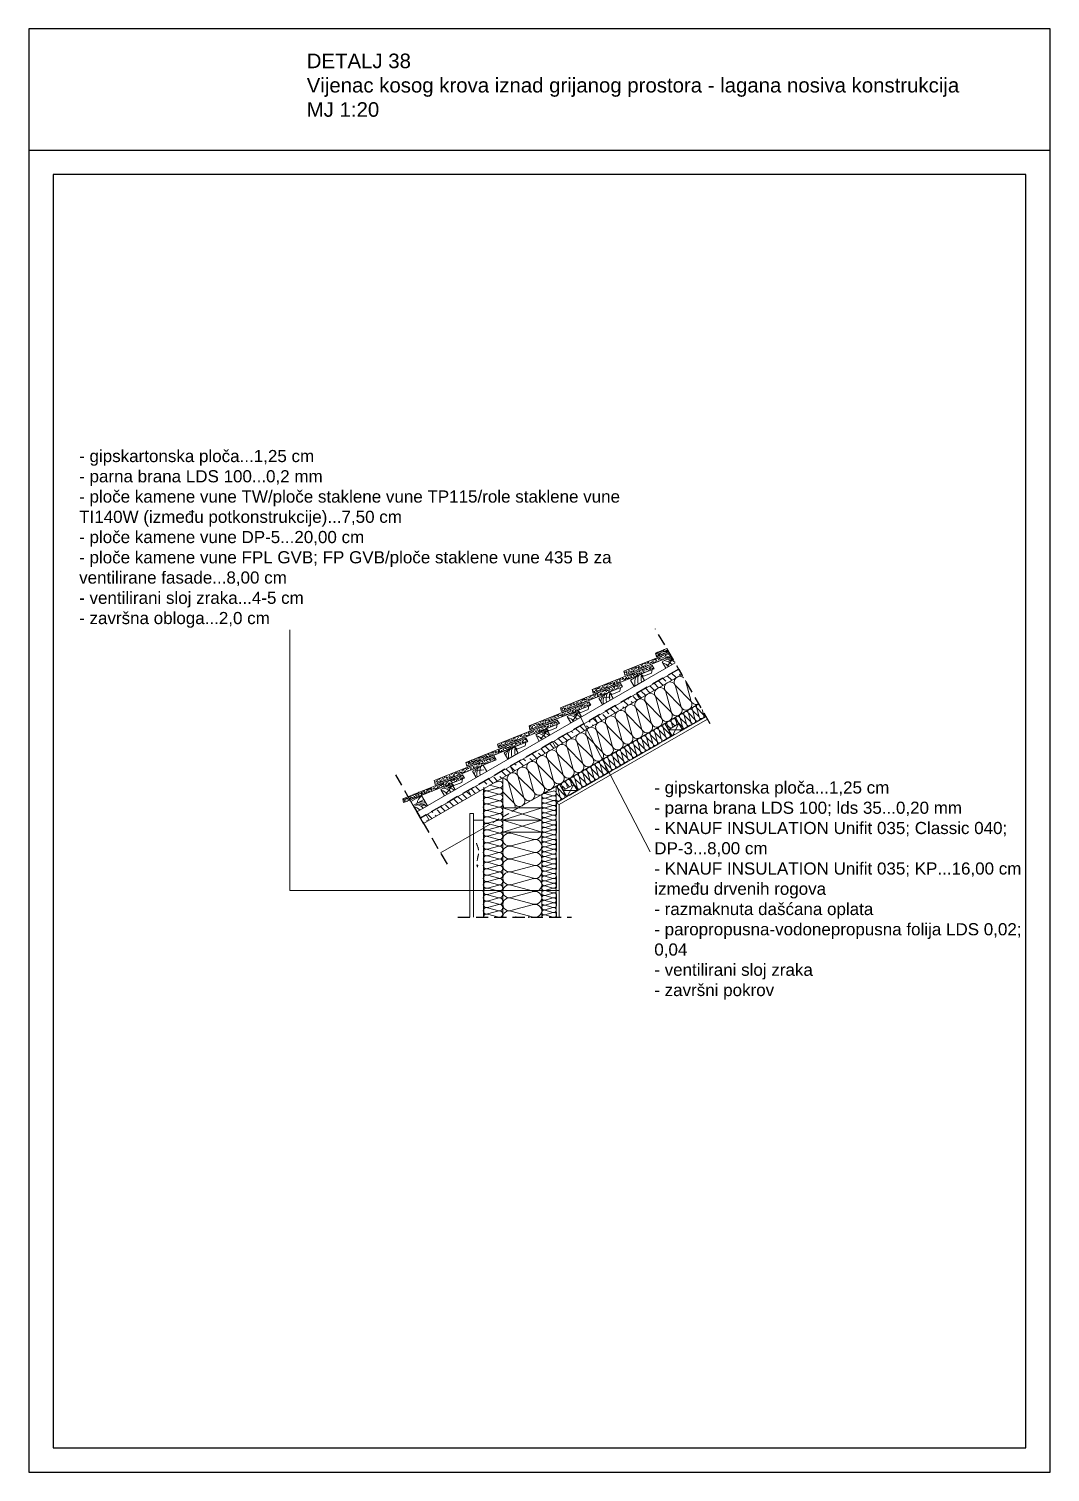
# Model space of a CAD drawing. Header units: inches. Extents: x 2845 to 78208, y 637 to 2211.
# Drawn here: x 9972.7 to 10182.7, y 637.2 to 934.2 of the extents above; entities that cross this region are included whole.
import ezdxf

# ---------------------------------------------------------------- set-up
doc = ezdxf.new("R2010")
doc.units = ezdxf.units.IN
doc.header["$MEASUREMENT"] = 0
doc.linetypes.add('DASHED', pattern=[0.75, 0.5, -0.25])
doc.layers.add('slojevi', color=150, linetype='Continuous')
doc.styles.get("Standard").update_dxf_attribs({"font": 'arial.ttf'})
pattern_1 = [(37.5, (6831.5456, 1724.2727), (-0.01574834, 0.481705942), [0, -0.38, 0, -0.425, 0, -0.40625]), (7.5, (6831.5456, 1724.2727), (0.44244418, 0.70553652), [0, -0.205, 0, -0.3425, 0, -0.13125]), (327.5, (6831.2381, 1724.2727), (0.778535465, 0.001414763), [0, -0.125, 0, -0.45, 0, -0.5875]), (317.5, (6831.2381, 1724.2727), (0.75153165, 0.21941889), [0, -0.0625, 0, -0.295, 0, -0.3375])]
pattern_2 = [(135, (9547.8425, 1186.0552), (2.12132, 2.12132), [5, -1]), (135, (9549.2567, 1186.0552), (2.12132, 2.12132), [3, -0.75, 1.5, -0.75]), (135, (9551.0245, 1185.7017), (2.12132, 2.12132), [5, -1])]

msp = doc.modelspace()

# ---------------------------------------------------------------- hatches: boundary and pattern name
at = {"lineweight": 0}
h = msp.add_hatch(dxfattribs=at)
h.set_pattern_fill('AR-SAND', color=256, scale=0.25, style=0)
h.set_pattern_definition(pattern_1)
h.paths.add_polyline_path([(10095.01, 801.98), (10095.21, 801.2), (10104.79, 805.07), (10104.39, 805.77)])
h = msp.add_hatch(dxfattribs=at)
h.set_pattern_fill('AR-SAND', color=256, scale=0.25, style=0)
h.set_pattern_definition(pattern_1)
h.paths.add_polyline_path([(10101.71, 804.95), (10104.27, 805.98), (10103.86, 806.68), (10101.51, 805.73)])
h = msp.add_hatch(dxfattribs=at)
h.set_pattern_fill('GOST_WOOD', color=256, scale=0.5, angle=45)
h.set_pattern_definition(pattern_2)
h.paths.add_polyline_path([(10054.35, 772.44), (10053.2, 771.77), (10053.83, 770.69), (10054.98, 771.36)])
h.paths.add_polyline_path([(10063.64, 776.36), (10063.01, 777.44), (10054.35, 772.44), (10054.98, 771.36)])
h.paths.add_polyline_path([(10072.3, 781.36), (10071.67, 782.44), (10063.01, 777.44), (10063.64, 776.36)])
h.paths.add_polyline_path([(10080.96, 786.36), (10080.33, 787.44), (10071.67, 782.44), (10072.3, 781.36)])
h.paths.add_polyline_path([(10098.28, 796.35), (10097.65, 797.44), (10088.99, 792.44), (10089.62, 791.35)])
h.paths.add_polyline_path([(10106.94, 801.35), (10106.31, 802.44), (10097.65, 797.44), (10098.28, 796.35)])
h = msp.add_hatch(dxfattribs=at)
h.set_pattern_fill('AR-SAND', color=256, scale=0.25, style=0)
h.set_pattern_definition(pattern_1)
h.paths.add_polyline_path([(10101.25, 802.51), (10100.83, 803.2), (10088.52, 798.23), (10088.72, 797.45)])
h = msp.add_hatch(dxfattribs=at)
h.set_pattern_fill('AR-SAND', color=256, scale=0.25, style=0)
h.set_pattern_definition(pattern_1)
h.paths.add_polyline_path([(10082.02, 794.48), (10082.22, 793.7), (10094.76, 798.76), (10094.33, 799.45)])
h = msp.add_hatch(dxfattribs=at)
h.set_pattern_fill('AR-SAND', color=256, scale=0.25, style=0)
h.set_pattern_definition(pattern_1)
h.paths.add_polyline_path([(10088.26, 795.01), (10087.84, 795.7), (10075.53, 790.73), (10075.73, 789.95)])
h = msp.add_hatch(dxfattribs=at)
h.set_pattern_fill('AR-SAND', color=256, scale=0.25, style=0)
h.set_pattern_definition(pattern_1)
h.paths.add_polyline_path([(10081.77, 791.26), (10081.34, 791.95), (10069.03, 786.98), (10069.23, 786.2)])
h = msp.add_hatch(dxfattribs=at)
h.set_pattern_fill('GOST_WOOD', color=256, scale=0.5, angle=45)
h.set_pattern_definition(pattern_2)
h.paths.add_polyline_path([(10080.33, 787.44), (10080.96, 786.36), (10089.62, 791.35), (10088.99, 792.44)])
h = msp.add_hatch(dxfattribs=at)
h.set_pattern_fill('AR-SAND', color=256, scale=0.25, style=0)
h.set_pattern_definition(pattern_1)
h.paths.add_polyline_path([(10075.27, 787.51), (10074.85, 788.2), (10062.54, 783.23), (10062.74, 782.45)])
h = msp.add_hatch(dxfattribs=at)
h.set_pattern_fill('AR-SAND', color=256, scale=0.25, style=0)
h.set_pattern_definition(pattern_1)
h.paths.add_polyline_path([(10056.04, 779.48), (10056.24, 778.7), (10068.78, 783.76), (10068.35, 784.45)])
h = msp.add_hatch(dxfattribs=at)
h.set_pattern_fill('AR-SAND', color=256, scale=0.25, style=0)
h.set_pattern_definition(pattern_1)
h.paths.add_polyline_path([(10062.28, 780.01), (10061.86, 780.7), (10049.55, 775.73), (10049.75, 774.95)])

# ---------------------------------------------------------------- linework, layer by layer
for p, q in [((9972.68, 934.18), (9972.68, 637.18)), ((10182.68, 934.18), (9972.68, 934.18)), ((10182.68, 637.18), (10182.68, 934.18)), ((10182.68, 909.18), (9972.68, 909.18)), ((9977.68, 904.18), (9977.68, 642.18)), ((10177.68, 904.18), (9977.68, 904.18)), ((10177.68, 642.18), (10177.68, 904.18)), ((10106.31, 802.44), (10106.94, 801.35)), ((10066.14, 777.8), (10066.14, 751.36)), ((10053.83, 770.69), (10052.45, 773.07)), ((10053.83, 770.69), (10053.83, 770.69)), ((9977.68, 642.18), (10177.68, 642.18)), ((9972.68, 637.18), (10182.68, 637.18))]:
    msp.add_line(p, q)
for p, q in [((10026.32, 756.89), (10026.32, 810.51)), ((10052.45, 773.07), (10105.56, 803.74)), ((10053.2, 771.77), (10106.31, 802.44)), ((10053.83, 770.69), (10106.94, 801.35)), ((10097.65, 797.44), (10098.28, 796.35)), ((10078.14, 776.64), (10110.44, 795.29)), ((10081.14, 774.91), (10111.94, 792.69)), ((10081.76, 774.55), (10112.25, 792.15)), ((10086.12, 792.51), (10100.43, 764.86)), ((10088.99, 792.44), (10089.62, 791.35)), ((10104.2, 789.96), (10103.45, 791.26)), ((10104.2, 789.96), (10106.37, 791.21)), ((10106.37, 791.21), (10104.95, 788.66)), ((10106.37, 791.21), (10105.62, 792.51)), ((10106.37, 791.21), (10107.12, 789.91)), ((10080.33, 787.44), (10080.96, 786.36)), ((10104.95, 788.66), (10104.2, 789.96)), ((10104.2, 789.96), (10107.09, 789.96)), ((10071.67, 782.44), (10072.3, 781.36)), ((10070.14, 773.86), (10070.14, 780.11)), ((10081.14, 778.38), (10081.14, 751.36)), ((10082.55, 777.46), (10081.8, 778.76)), ((10082.55, 777.46), (10084.72, 778.71)), ((10084.72, 778.71), (10083.3, 776.16)), ((10084.72, 778.71), (10083.97, 780.01)), ((10084.72, 778.71), (10085.47, 777.41)), ((10063.01, 777.44), (10063.64, 776.36)), ((10066.14, 777.8), (10066.14, 751.36)), ((10073.31, 773.86), (10078.13, 776.64)), ((10078.14, 776.64), (10078.14, 751.36)), ((10083.3, 776.16), (10082.55, 777.46)), ((10082.55, 777.46), (10085.44, 777.46)), ((10054.35, 772.44), (10054.98, 771.36)), ((10063.39, 772.69), (10063.39, 751.36)), ((10063.39, 772.69), (10064.14, 772.69)), ((10064.14, 772.69), (10064.14, 751.36)), ((10078.14, 773.86), (10070.14, 773.86)), ((10070.14, 773.86), (10070.14, 771.36)), ((10070.14, 771.36), (10078.14, 773.86)), ((10070.14, 773.86), (10078.14, 771.36)), ((10081.76, 774.55), (10081.14, 774.91)), ((10081.76, 774.55), (10081.76, 751.36)), ((10057.32, 764.63), (10066.14, 769.72)), ((10070.14, 771.36), (10078.14, 771.36)), ((10070.14, 771.36), (10070.14, 768.86)), ((10070.14, 768.86), (10078.14, 771.36)), ((10070.14, 771.36), (10078.14, 768.86)), ((10070.14, 768.86), (10078.14, 768.86)), ((10070.14, 768.86), (10070.14, 751.36)), ((10064.92, 761.66), (10064.78, 762.07)), ((10064.92, 761.66), (10065, 762.09)), ((10026.32, 756.89), (10081.76, 756.89))]:
    msp.add_line(p, q, dxfattribs=at)
at = {"linetype": 'DASHED', "ltscale": 5}
for p, q in [((10112.81, 791.18), (10101.54, 810.71)), ((10048.05, 780.69), (10059.21, 761.36)), ((10060.89, 751.36), (10084.26, 751.36))]:
    msp.add_line(p, q, dxfattribs=at)
at = {"color": 7, "linetype": 'DASHED', "lineweight": 30, "ltscale": 5}
msp.add_line((10106.31, 802.44), (10053.2, 771.77), dxfattribs=at)
at = {"color": 94, "lineweight": 15}
for p, q in [((10105.73, 798.96), (10108.7, 795.98)), ((10107.68, 800.09), (10108.77, 796.02)), ((10102.71, 792.52), (10101.62, 796.59)), ((10101.68, 796.63), (10104.66, 793.65)), ((10103.64, 797.75), (10104.73, 793.69)), ((10103.71, 797.79), (10106.68, 794.82)), ((10106.75, 794.86), (10105.66, 798.92)), ((10096.64, 789.02), (10095.55, 793.09)), ((10095.62, 793.13), (10098.6, 790.15)), ((10097.57, 794.25), (10098.66, 790.19)), ((10097.63, 794.31), (10100.62, 791.32)), ((10100.68, 791.36), (10099.6, 795.42)), ((10099.66, 795.46), (10102.64, 792.48)), ((10092.6, 786.69), (10091.51, 790.75)), ((10091.58, 790.79), (10094.55, 787.82)), ((10093.53, 791.92), (10094.62, 787.86)), ((10093.6, 791.96), (10096.57, 788.98)), ((10086.54, 783.19), (10085.45, 787.25)), ((10085.52, 787.29), (10088.49, 784.32)), ((10087.47, 788.42), (10088.56, 784.36)), ((10087.53, 788.47), (10090.51, 785.48)), ((10090.58, 785.52), (10089.49, 789.59)), ((10089.56, 789.63), (10092.53, 786.65)), ((10082.5, 780.86), (10081.41, 784.92)), ((10081.48, 784.96), (10084.45, 781.98)), ((10083.43, 786.09), (10084.52, 782.02)), ((10083.5, 786.13), (10086.47, 783.15)), ((10076.44, 777.36), (10075.35, 781.42)), ((10075.41, 781.46), (10078.39, 778.48)), ((10077.37, 782.59), (10078.46, 778.52)), ((10077.42, 782.64), (10080.41, 779.65)), ((10080.48, 779.69), (10079.39, 783.75)), ((10079.46, 783.79), (10082.43, 780.82)), ((10067.43, 778.54), (10069.3, 778.04)), ((10069.3, 779.33), (10068.36, 779.08)), ((10072.39, 775.02), (10071.31, 779.09)), ((10071.37, 779.13), (10074.35, 776.15)), ((10074.42, 776.19), (10073.33, 780.25)), ((10073.39, 780.29), (10076.37, 777.32)), ((10069.3, 778), (10066.98, 777.38)), ((10066.98, 777.33), (10069.3, 776.71)), ((10069.3, 776.67), (10066.98, 776.04)), ((10066.98, 776), (10069.3, 775.38)), ((10069.3, 775.33), (10066.98, 774.71)), ((10070.14, 777.17), (10072.33, 774.98)), ((10066.98, 774.67), (10069.3, 774.04)), ((10069.3, 774), (10066.98, 773.38)), ((10066.98, 773.33), (10069.3, 772.71)), ((10069.3, 772.67), (10066.98, 772.04)), ((10070.37, 773.86), (10070.14, 774.74)), ((10066.98, 772), (10069.3, 771.38)), ((10069.3, 771.33), (10066.98, 770.71)), ((10066.98, 770.67), (10069.3, 770.04)), ((10069.3, 770), (10066.98, 769.38)), ((10066.98, 769.33), (10069.3, 768.71)), ((10069.3, 768.67), (10066.98, 768.04)), ((10066.98, 768), (10069.3, 767.38)), ((10069.3, 767.33), (10066.98, 766.71)), ((10066.98, 766.67), (10069.3, 766.04)), ((10076.46, 767.4), (10071.82, 768.64)), ((10076.46, 767.31), (10071.82, 766.07)), ((10069.3, 766), (10066.98, 765.38)), ((10066.98, 765.33), (10069.3, 764.71)), ((10069.3, 764.67), (10066.98, 764.04)), ((10066.98, 764), (10069.3, 763.38)), ((10069.3, 763.33), (10066.98, 762.71)), ((10071.82, 765.98), (10076.46, 764.73)), ((10076.46, 764.64), (10071.82, 763.4)), ((10076.46, 762.07), (10071.82, 763.31)), ((10066.98, 762.67), (10069.3, 762.04)), ((10069.3, 762), (10066.98, 761.38)), ((10066.98, 761.33), (10069.3, 760.71)), ((10069.3, 760.67), (10066.98, 760.04)), ((10076.46, 761.98), (10071.82, 760.73)), ((10071.82, 760.64), (10076.46, 759.4)), ((10066.98, 760), (10069.3, 759.38)), ((10069.3, 759.33), (10066.98, 758.71)), ((10066.98, 758.67), (10069.3, 758.04)), ((10069.3, 758), (10066.98, 757.38)), ((10076.46, 759.31), (10071.82, 758.07)), ((10076.46, 756.73), (10071.82, 757.98)), ((10066.98, 757.33), (10069.3, 756.71)), ((10069.3, 756.67), (10066.98, 756.04)), ((10066.98, 756), (10069.3, 755.38)), ((10069.3, 755.33), (10066.98, 754.71)), ((10066.98, 754.67), (10069.3, 754.04)), ((10076.46, 756.64), (10071.82, 755.4)), ((10071.82, 755.31), (10076.46, 754.07)), ((10069.3, 754), (10066.98, 753.38)), ((10066.98, 753.33), (10069.3, 752.71)), ((10069.3, 752.67), (10066.98, 752.04)), ((10066.98, 752), (10069.3, 751.38)), ((10076.46, 753.98), (10071.82, 752.73)), ((10071.82, 752.64), (10076.46, 751.4))]:
    msp.add_line(p, q, dxfattribs=at)
at = {"color": 46, "lineweight": 15}
for p, q in [((10108.33, 793.35), (10108.8, 791.61)), ((10109.63, 792.09), (10108.36, 793.36)), ((10109.19, 793.85), (10109.66, 792.11)), ((10110.5, 792.59), (10109.22, 793.86)), ((10110.06, 794.35), (10110.53, 792.61)), ((10111.36, 793.09), (10110.09, 794.36)), ((10111.13, 794.1), (10111.39, 793.11)), ((10103.13, 790.35), (10103.6, 788.61)), ((10104.44, 789.09), (10103.16, 790.36)), ((10104, 790.85), (10104.23, 789.98)), ((10104.66, 790.23), (10104.03, 790.86)), ((10104.86, 791.35), (10105.1, 790.48)), ((10105.53, 790.73), (10104.89, 791.36)), ((10105.73, 791.85), (10105.96, 790.98)), ((10107.03, 790.59), (10105.76, 791.86)), ((10106.6, 792.35), (10107.06, 790.61)), ((10107.9, 791.09), (10106.63, 792.36)), ((10107.46, 792.85), (10107.93, 791.11)), ((10108.77, 791.59), (10107.49, 792.86)), ((10097.94, 787.35), (10098.4, 785.61)), ((10099.24, 786.09), (10097.97, 787.36)), ((10098.8, 787.85), (10099.27, 786.11)), ((10100.11, 786.59), (10098.83, 787.86)), ((10099.67, 788.35), (10100.14, 786.61)), ((10100.97, 787.09), (10099.7, 788.36)), ((10100.53, 788.85), (10101, 787.11)), ((10101.84, 787.59), (10100.56, 788.86)), ((10101.4, 789.35), (10101.87, 787.61)), ((10102.7, 788.09), (10101.43, 789.36)), ((10102.27, 789.85), (10102.73, 788.11)), ((10103.57, 788.59), (10102.3, 789.86)), ((10092.74, 784.35), (10093.21, 782.61)), ((10094.04, 783.09), (10092.77, 784.36)), ((10093.61, 784.85), (10094.07, 783.11)), ((10094.91, 783.59), (10093.64, 784.86)), ((10094.47, 785.35), (10094.94, 783.61)), ((10095.78, 784.09), (10094.5, 785.36)), ((10095.34, 785.85), (10095.8, 784.11)), ((10096.64, 784.59), (10095.37, 785.86)), ((10096.2, 786.35), (10096.67, 784.61)), ((10097.51, 785.09), (10096.23, 786.36)), ((10097.07, 786.85), (10097.54, 785.11)), ((10098.37, 785.59), (10097.1, 786.86)), ((10087.54, 781.35), (10088.01, 779.61)), ((10088.85, 780.09), (10087.57, 781.36)), ((10088.41, 781.85), (10088.88, 780.11)), ((10089.71, 780.59), (10088.44, 781.86)), ((10089.28, 782.35), (10089.74, 780.61)), ((10090.58, 781.09), (10089.31, 782.36)), ((10090.14, 782.85), (10090.61, 781.11)), ((10091.45, 781.59), (10090.17, 782.86)), ((10091.01, 783.35), (10091.47, 781.61)), ((10092.31, 782.09), (10091.04, 783.36)), ((10091.87, 783.85), (10092.34, 782.11)), ((10093.18, 782.59), (10091.9, 783.86)), ((10082.35, 778.35), (10082.81, 776.61)), ((10083.01, 777.73), (10082.38, 778.36)), ((10083.21, 778.85), (10083.45, 777.98)), ((10083.88, 778.23), (10083.24, 778.86)), ((10084.08, 779.35), (10084.31, 778.48)), ((10085.38, 778.09), (10084.11, 779.36)), ((10084.95, 779.85), (10085.41, 778.11)), ((10086.25, 778.59), (10084.97, 779.86)), ((10085.81, 780.35), (10086.28, 778.61)), ((10087.12, 779.09), (10085.84, 780.36)), ((10086.68, 780.85), (10087.14, 779.11)), ((10087.98, 779.59), (10086.71, 780.86)), ((10080.51, 777.34), (10078.77, 776.87)), ((10078.77, 776.84), (10080.51, 776.37)), ((10080.51, 776.34), (10078.77, 775.87)), ((10078.77, 775.84), (10080.51, 775.37)), ((10080.51, 775.34), (10078.77, 774.87)), ((10081.92, 776.09), (10081.14, 776.87)), ((10081.48, 777.85), (10081.95, 776.11)), ((10082.79, 776.59), (10081.51, 777.86)), ((10078.77, 774.84), (10080.51, 774.37)), ((10080.51, 774.34), (10078.77, 773.87)), ((10078.77, 773.84), (10080.51, 773.37)), ((10080.51, 773.34), (10078.77, 772.87)), ((10078.77, 772.84), (10080.51, 772.37)), ((10080.51, 772.34), (10078.77, 771.87)), ((10078.77, 771.84), (10080.51, 771.37)), ((10080.51, 771.34), (10078.77, 770.87)), ((10078.77, 770.84), (10080.51, 770.37)), ((10080.51, 770.34), (10078.77, 769.87)), ((10078.77, 769.84), (10080.51, 769.37)), ((10080.51, 769.34), (10078.77, 768.87)), ((10078.77, 768.84), (10080.51, 768.37)), ((10080.51, 768.34), (10078.77, 767.87)), ((10078.77, 767.84), (10080.51, 767.37)), ((10080.51, 767.34), (10078.77, 766.87)), ((10078.77, 766.84), (10080.51, 766.37)), ((10080.51, 766.34), (10078.77, 765.87)), ((10078.77, 765.84), (10080.51, 765.37)), ((10080.51, 765.34), (10078.77, 764.87)), ((10078.77, 764.84), (10080.51, 764.37)), ((10080.51, 764.34), (10078.77, 763.87)), ((10078.77, 763.84), (10080.51, 763.37)), ((10080.51, 763.34), (10078.77, 762.87)), ((10078.77, 762.84), (10080.51, 762.37)), ((10080.51, 762.34), (10078.77, 761.87)), ((10078.77, 761.84), (10080.51, 761.37)), ((10080.51, 761.34), (10078.77, 760.87)), ((10078.77, 760.84), (10080.51, 760.37)), ((10080.51, 760.34), (10078.77, 759.87)), ((10078.77, 759.84), (10080.51, 759.37)), ((10080.51, 759.34), (10078.77, 758.87)), ((10078.77, 758.84), (10080.51, 758.37)), ((10080.51, 758.34), (10078.77, 757.87)), ((10078.77, 757.84), (10080.51, 757.37)), ((10080.51, 757.34), (10078.77, 756.87)), ((10078.77, 756.84), (10080.51, 756.37)), ((10080.51, 756.34), (10078.77, 755.87)), ((10078.77, 755.84), (10080.51, 755.37)), ((10080.51, 755.34), (10078.77, 754.87)), ((10078.77, 754.84), (10080.51, 754.37)), ((10080.51, 754.34), (10078.77, 753.87)), ((10078.77, 753.84), (10080.51, 753.37)), ((10080.51, 753.34), (10078.77, 752.87)), ((10078.77, 752.84), (10080.51, 752.37)), ((10080.51, 752.34), (10078.77, 751.87)), ((10078.77, 751.84), (10080.51, 751.37))]:
    msp.add_line(p, q, dxfattribs=at)
at = {"color": 46}
msp.add_line((10104.26, 789.85), (10104.47, 789.11), dxfattribs=at)
at = {"linetype": 'DASHED', "lineweight": 0, "ltscale": 3}
msp.add_line((10073.31, 773.86), (10066.14, 769.72), dxfattribs=at)
at = {"lineweight": 15, "ltscale": 5}
msp.add_line((10066.14, 771.36), (10064.14, 771.36), dxfattribs=at)
at = {"lineweight": 0}
for points in [[(10095.21, 801.2), (10095.01, 801.98), (10104.39, 805.77), (10104.79, 805.07)], [(10095.21, 801.2), (10095.01, 801.98), (10104.39, 805.77), (10104.79, 805.07)], [(10101.71, 804.95), (10101.51, 805.73), (10103.86, 806.68), (10104.27, 805.98)], [(10101.71, 804.95), (10101.51, 805.73), (10103.86, 806.68), (10104.27, 805.98)], [(10088.72, 797.45), (10088.52, 798.23), (10100.83, 803.2), (10101.25, 802.51)], [(10088.72, 797.45), (10088.52, 798.23), (10100.83, 803.2), (10101.25, 802.51)], [(10082.22, 793.7), (10082.02, 794.48), (10094.33, 799.45), (10094.76, 798.76)], [(10082.22, 793.7), (10082.02, 794.48), (10094.33, 799.45), (10094.76, 798.76)], [(10096.39, 800.17), (10097.14, 798.87), (10099.3, 800.12), (10098.55, 801.42)], [(10089.89, 796.42), (10090.64, 795.12), (10092.81, 796.37), (10092.06, 797.67)], [(10075.73, 789.95), (10075.53, 790.73), (10087.84, 795.7), (10088.26, 795.01)], [(10075.73, 789.95), (10075.53, 790.73), (10087.84, 795.7), (10088.26, 795.01)], [(10083.4, 792.67), (10084.15, 791.37), (10086.31, 792.62), (10085.56, 793.92)], [(10083.4, 792.67), (10084.15, 791.37), (10086.31, 792.62), (10085.56, 793.92)], [(10069.23, 786.2), (10069.03, 786.98), (10081.34, 791.95), (10081.77, 791.26)], [(10069.23, 786.2), (10069.03, 786.98), (10081.34, 791.95), (10081.77, 791.26)], [(10076.9, 788.92), (10077.65, 787.62), (10079.82, 788.87), (10079.07, 790.17)], [(10076.9, 788.92), (10077.65, 787.62), (10079.82, 788.87), (10079.07, 790.17)], [(10062.74, 782.45), (10062.54, 783.23), (10074.85, 788.2), (10075.27, 787.51)], [(10062.74, 782.45), (10062.54, 783.23), (10074.85, 788.2), (10075.27, 787.51)], [(10056.24, 778.7), (10056.04, 779.48), (10068.35, 784.45), (10068.78, 783.76)], [(10056.24, 778.7), (10056.04, 779.48), (10068.35, 784.45), (10068.78, 783.76)], [(10070.41, 785.17), (10071.16, 783.87), (10073.32, 785.12), (10072.57, 786.42)], [(10063.91, 781.42), (10064.66, 780.12), (10066.83, 781.37), (10066.08, 782.67)], [(10049.75, 774.95), (10049.55, 775.73), (10061.86, 780.7), (10062.28, 780.01)], [(10049.75, 774.95), (10049.55, 775.73), (10061.86, 780.7), (10062.28, 780.01)], [(10057.42, 777.67), (10058.17, 776.37), (10060.33, 777.62), (10059.58, 778.92)], [(10057.42, 777.67), (10058.17, 776.37), (10060.33, 777.62), (10059.58, 778.92)], [(10051.7, 774.37), (10053.87, 775.62), (10053.4, 776.43), (10051.23, 775.18)], [(10051.7, 774.37), (10052.45, 773.07), (10054.62, 774.32), (10053.87, 775.62)]]:
    msp.add_lwpolyline(points, close=True, dxfattribs=at)
for points in [[(10104.81, 805.04), (10102.88, 803.92), (10103.63, 802.62), (10105.56, 803.74)], [(10104.81, 805.04), (10102.88, 803.92), (10103.63, 802.62), (10105.56, 803.74)], [(10098.55, 801.42), (10099.07, 800.96), (10100.69, 801.61), (10100.82, 802.33)], [(10098.55, 801.42), (10099.07, 800.96), (10100.69, 801.61), (10100.82, 802.33)], [(10092.06, 797.67), (10092.57, 797.21), (10094.2, 797.86), (10094.32, 798.58)], [(10092.06, 797.67), (10092.57, 797.21), (10094.2, 797.86), (10094.32, 798.58)], [(10085.56, 793.92), (10086.08, 793.46), (10087.7, 794.11), (10087.83, 794.83)], [(10085.56, 793.92), (10086.08, 793.46), (10087.7, 794.11), (10087.83, 794.83)], [(10079.07, 790.17), (10079.58, 789.71), (10081.21, 790.36), (10081.33, 791.08)], [(10079.07, 790.17), (10079.58, 789.71), (10081.21, 790.36), (10081.33, 791.08)], [(10072.57, 786.42), (10073.09, 785.96), (10074.71, 786.61), (10074.84, 787.33)], [(10072.57, 786.42), (10073.09, 785.96), (10074.71, 786.61), (10074.84, 787.33)], [(10059.58, 778.92), (10060.1, 778.46), (10061.72, 779.11), (10061.85, 779.83)], [(10059.58, 778.92), (10060.1, 778.46), (10061.72, 779.11), (10061.85, 779.83)]]:
    msp.add_lwpolyline(points, dxfattribs=at)
at = {"color": 7, "linetype": 'DASHED', "lineweight": 30, "ltscale": 5}
msp.add_lwpolyline([(10111.94, 792.69), (10081.14, 774.91), (10081.14, 751.36)], dxfattribs=at)
at = {"lineweight": 0}
for centre, radius, start, end in [((10102.32, 801.16), 2.65, 43.2532, 75.329), ((10103.02, 801.56), 2.65, 43.4071, 82.9003), ((10103.68, 801.56), 2.93, 52.0882, 86.2056), ((10098.87, 808.21), 7.19, 314.3459, 328.9753), ((10104.34, 800.93), 3.76, 79.0752, 91.8132), ((10103.74, 805.29), 1.31, 292.9199, 337.6529), ((10100.19, 799.55), 2.93, 153.7941, 191.3418), ((10100.52, 800.12), 2.65, 157.0993, 196.5925), ((10101.22, 800.53), 2.65, 164.6707, 196.7465), ((10093.92, 794.92), 3.76, 148.1865, 166.6057), ((10092.35, 789.5), 7.19, 91.0243, 105.6538), ((10093.7, 795.8), 2.93, 153.7941, 191.3418), ((10094.03, 796.37), 2.65, 157.0993, 196.5925), ((10094.72, 796.78), 2.65, 164.6707, 196.7465), ((10084.19, 790.31), 2.93, 48.6579, 86.2056), ((10079.39, 796.96), 7.19, 314.3459, 328.9753), ((10084.85, 789.68), 3.76, 73.394, 91.8132), ((10084.26, 794.04), 1.31, 292.9199, 340.8264), ((10082.84, 789.91), 2.65, 43.2532, 75.329), ((10083.54, 790.31), 2.65, 43.4071, 82.9003), ((10076.34, 786.16), 2.65, 43.2532, 75.329), ((10077.04, 786.56), 2.65, 43.4071, 82.9003), ((10077.7, 786.56), 2.93, 48.6579, 86.2056), ((10072.89, 793.21), 7.19, 314.3459, 328.9753), ((10078.36, 785.93), 3.76, 73.394, 91.8132), ((10077.76, 790.29), 1.31, 292.9199, 340.8264), ((10074.43, 783.67), 3.76, 148.1865, 166.6057), ((10074.21, 784.55), 2.93, 153.7941, 191.3418), ((10074.54, 785.12), 2.65, 157.0993, 196.5925), ((10075.24, 785.53), 2.65, 164.6707, 196.7465), ((10067.94, 779.92), 3.76, 148.1865, 166.6057), ((10066.37, 774.5), 7.19, 91.0243, 105.6538), ((10067.72, 780.8), 2.93, 153.7941, 191.3418), ((10068.05, 781.37), 2.65, 157.0993, 196.5925), ((10058.21, 775.31), 2.93, 48.6579, 86.2056), ((10053.41, 781.96), 7.19, 314.3459, 328.9753), ((10058.87, 774.68), 3.76, 73.394, 91.8132), ((10058.28, 779.04), 1.31, 292.9199, 340.8264), ((10054.98, 774.34), 2.53, 127.3303, 168.7552), ((10056.85, 774.91), 2.65, 43.2532, 75.329), ((10057.56, 775.31), 2.65, 43.4071, 82.9003), ((10051.14, 771.61), 2.65, 43.2532, 75.329), ((10051.84, 772.01), 2.65, 43.4071, 82.9003), ((10054.16, 767.45), 7.19, 91.0243, 105.6538), ((10052.5, 772.01), 2.93, 48.6579, 86.2056), ((10053.16, 771.38), 3.76, 73.394, 91.8132), ((10054.06, 773.13), 1.31, 79.1732, 127.0797)]:
    msp.add_arc(centre, radius, start, end, dxfattribs=at)
at = {"color": 94, "lineweight": 15}
for centre, radius, start, end in [((10104.53, 798.62), 1.17, 15.0145, 224.9763), ((10106.55, 799.78), 1.17, 46.0526, 224.9807), ((10098.46, 795.13), 1.17, 15.0145, 224.9763), ((10100.49, 796.28), 1.17, 15.0145, 224.9763), ((10102.51, 797.45), 1.17, 15.0189, 224.9807), ((10107.87, 795.16), 1.17, 195.0145, 44.9807), ((10109.89, 796.33), 1.17, 195.01, 297.7661), ((10094.43, 792.78), 1.17, 15.0145, 224.9763), ((10096.45, 793.95), 1.17, 15.0189, 224.9807), ((10103.83, 792.83), 1.17, 195.0145, 44.9807), ((10105.85, 793.99), 1.17, 195.01, 44.9763), ((10088.35, 789.3), 1.17, 15.0145, 224.9763), ((10090.39, 790.45), 1.17, 15.0145, 224.9763), ((10092.41, 791.62), 1.17, 15.0189, 224.9807), ((10097.77, 789.33), 1.17, 195.0145, 44.9807), ((10099.79, 790.49), 1.17, 195.01, 44.9763), ((10101.81, 791.66), 1.17, 195.01, 44.9763), ((10084.32, 786.95), 1.17, 15.0145, 224.9763), ((10086.34, 788.12), 1.17, 15.0189, 224.9807), ((10093.73, 786.99), 1.17, 195.0145, 44.9807), ((10095.75, 788.16), 1.17, 195.01, 44.9763), ((10078.25, 783.46), 1.17, 15.0145, 224.9763), ((10080.28, 784.62), 1.17, 15.0145, 224.9763), ((10082.3, 785.78), 1.17, 15.0189, 224.9807), ((10087.67, 783.49), 1.17, 195.0145, 44.9807), ((10089.69, 784.66), 1.17, 195.01, 44.9763), ((10091.71, 785.83), 1.17, 195.01, 44.9763), ((10074.22, 781.12), 1.17, 15.0145, 224.9763), ((10076.24, 782.28), 1.17, 15.0189, 224.9807), ((10083.63, 781.16), 1.17, 195.0145, 44.9807), ((10085.65, 782.33), 1.17, 195.01, 44.9763), ((10085.65, 782.33), 1.17, 195.0189, 210), ((10069.47, 778.69), 0.667, 255.0191, 104.9809), ((10070.22, 778.72), 1.17, 15.0145, 93.9872), ((10072.22, 779.92), 1.17, 15.0145, 224.9763), ((10077.56, 777.66), 1.17, 195.0145, 44.9807), ((10079.58, 778.83), 1.17, 195.01, 44.9763), ((10081.6, 779.99), 1.17, 195.01, 44.9763), ((10066.8, 776.69), 0.667, 75.0191, 284.9809), ((10066.8, 775.36), 0.667, 75.0191, 284.9809), ((10066.8, 778.02), 0.667, 197.8822, 284.9809), ((10069.47, 777.36), 0.667, 255.0191, 104.9809), ((10069.47, 776.02), 0.667, 255.0191, 104.9809), ((10069.47, 774.69), 0.667, 255.0191, 104.9809), ((10073.52, 775.33), 1.17, 195.01, 44.9763), ((10075.54, 776.49), 1.17, 195.01, 44.9763), ((10066.8, 774.02), 0.667, 75.0191, 284.9809), ((10066.8, 772.69), 0.667, 75.0191, 284.9809), ((10069.47, 773.36), 0.667, 255.0191, 104.9809), ((10069.47, 772.02), 0.667, 255.0191, 104.9809), ((10071.5, 774.16), 1.17, 344.8875, 44.9763), ((10066.8, 771.36), 0.667, 75.0191, 284.9809), ((10066.8, 770.02), 0.667, 75.0191, 284.9809), ((10066.8, 768.69), 0.667, 75.0191, 284.9809), ((10069.47, 770.69), 0.667, 255.0191, 104.9809), ((10069.47, 769.36), 0.667, 255.0191, 104.9809), ((10066.8, 767.36), 0.667, 75.0191, 284.9809), ((10066.8, 766.02), 0.667, 75.0191, 284.9809), ((10069.47, 768.02), 0.667, 255.0191, 104.9809), ((10069.47, 766.69), 0.667, 255.0191, 104.9809), ((10071.47, 767.36), 1.33, 75.0191, 284.9809), ((10076.8, 768.69), 1.33, 255.0191, 7.3282), ((10076.8, 766.02), 1.33, 255.0191, 104.9809), ((10066.8, 764.69), 0.667, 75.0191, 284.9809), ((10066.8, 763.36), 0.667, 75.0191, 284.9809), ((10069.47, 765.36), 0.667, 255.0191, 104.9809), ((10069.47, 764.02), 0.667, 255.0191, 104.9809), ((10069.47, 762.69), 0.667, 255.0191, 104.9809), ((10071.47, 764.69), 1.33, 75.0191, 284.9809), ((10071.47, 762.02), 1.33, 75.0191, 284.9809), ((10076.8, 763.36), 1.33, 255.0191, 104.9809), ((10066.8, 762.02), 0.667, 75.0191, 284.9809), ((10066.8, 760.69), 0.667, 75.0191, 284.9809), ((10069.47, 761.36), 0.667, 255.0191, 104.9809), ((10069.47, 760.02), 0.667, 255.0191, 104.9809), ((10071.47, 759.36), 1.33, 75.0191, 284.9809), ((10076.8, 760.69), 1.33, 255.0191, 104.9809), ((10066.8, 759.36), 0.667, 75.0191, 284.9809), ((10066.8, 758.02), 0.667, 75.0191, 284.9809), ((10066.8, 756.69), 0.667, 75.0191, 284.9809), ((10069.47, 758.69), 0.667, 255.0191, 104.9809), ((10069.47, 757.36), 0.667, 255.0191, 104.9809), ((10071.47, 756.69), 1.33, 75.0191, 284.9809), ((10076.8, 758.02), 1.33, 255.0191, 104.9809), ((10066.8, 755.36), 0.667, 75.0191, 284.9809), ((10066.8, 754.02), 0.667, 75.0191, 284.9809), ((10069.47, 756.02), 0.667, 255.0191, 104.9809), ((10069.47, 754.69), 0.667, 255.0191, 104.9809), ((10071.47, 754.02), 1.33, 75.0191, 284.9809), ((10076.8, 755.36), 1.33, 255.0191, 104.9809), ((10066.8, 752.69), 0.667, 75.0191, 284.9809), ((10066.8, 751.36), 0.667, 75.0191, 180), ((10069.47, 753.36), 0.667, 255.0191, 104.9809), ((10069.47, 752.02), 0.667, 255.0191, 104.9809), ((10071.47, 751.36), 1.33, 75.0191, 180), ((10076.8, 752.69), 1.33, 255.0191, 104.9809)]:
    msp.add_arc(centre, radius, start, end, dxfattribs=at)
at = {"lineweight": 15}
for centre in [(10105.85, 793.99), (10095.75, 788.16)]:
    msp.add_arc(centre, 1.17, 195.0189, 210, dxfattribs=at)
at = {"color": 46, "lineweight": 15}
for centre, start, end in [((10106.98, 792.72), 15.0189, 224.9807), ((10107.85, 793.22), 15.0189, 224.9807), ((10108.71, 793.72), 15.0189, 224.9807), ((10109.58, 794.22), 15.0189, 224.9807), ((10110.44, 794.72), 85.5135, 224.9807), ((10111.01, 792.74), 195.0189, 44.9807), ((10111.88, 793.24), 195.0189, 274.2926), ((10101.78, 789.72), 15.0189, 224.9807), ((10102.65, 790.22), 15.0189, 224.9807), ((10103.52, 790.72), 15.0189, 224.9807), ((10104.38, 791.22), 15.0189, 224.9807), ((10105.25, 791.72), 15.0189, 224.9807), ((10106.11, 792.22), 15.0189, 224.9807), ((10106.68, 790.24), 325.7064, 44.9807), ((10107.55, 790.74), 195.0189, 44.9807), ((10108.41, 791.24), 195.0189, 44.9807), ((10109.28, 791.74), 195.0189, 44.9807), ((10110.14, 792.24), 195.0189, 44.9807), ((10096.59, 786.72), 15.0189, 224.9807), ((10097.45, 787.22), 15.0189, 224.9807), ((10098.32, 787.72), 15.0189, 224.9807), ((10099.18, 788.22), 15.0189, 224.9807), ((10100.05, 788.72), 15.0189, 224.9807), ((10100.62, 786.74), 195.0189, 44.9807), ((10100.92, 789.22), 15.0189, 224.9807), ((10101.48, 787.24), 195.0189, 44.9807), ((10102.35, 787.74), 195.0189, 44.9807), ((10103.22, 788.24), 195.0189, 44.9807), ((10104.08, 788.74), 195.0189, 44.9807), ((10104.95, 789.24), 195.0189, 265.5115), ((10091.39, 783.72), 15.0189, 224.9807), ((10092.26, 784.22), 15.0189, 224.9807), ((10093.12, 784.72), 15.0189, 224.9807), ((10093.99, 785.22), 15.0189, 224.9807), ((10094.85, 785.72), 15.0189, 224.9807), ((10095.42, 783.74), 195.0189, 44.9807), ((10095.72, 786.22), 15.0189, 224.9807), ((10096.29, 784.24), 195.0189, 44.9807), ((10097.15, 784.74), 195.0189, 44.9807), ((10098.02, 785.24), 195.0189, 44.9807), ((10098.89, 785.74), 195.0189, 44.9807), ((10099.75, 786.24), 195.0189, 44.9807), ((10086.19, 780.72), 15.0189, 224.9807), ((10087.06, 781.22), 15.0189, 224.9807), ((10087.93, 781.72), 15.0189, 224.9807), ((10088.79, 782.22), 15.0189, 224.9807), ((10089.66, 782.72), 15.0189, 224.9807), ((10090.52, 783.22), 15.0189, 224.9807), ((10091.09, 781.24), 195.0189, 44.9807), ((10091.96, 781.74), 195.0189, 44.9807), ((10092.82, 782.24), 195.0189, 44.9807), ((10093.69, 782.74), 195.0189, 44.9807), ((10094.56, 783.24), 195.0189, 44.9807), ((10081, 777.72), 15.0189, 73.8913), ((10081.86, 778.22), 15.0189, 224.9807), ((10082.73, 778.72), 15.0189, 224.9807), ((10083.6, 779.22), 15.0189, 224.9807), ((10084.46, 779.72), 15.0189, 224.9807), ((10085.33, 780.22), 15.0189, 224.9807), ((10085.9, 778.24), 195.0189, 44.9807), ((10086.76, 778.74), 195.0189, 44.9807), ((10087.63, 779.24), 195.0189, 44.9807), ((10088.49, 779.74), 195.0189, 44.9807), ((10089.36, 780.24), 195.0189, 44.9807), ((10090.23, 780.74), 195.0189, 44.9807), ((10078.64, 776.36), 75.0188, 284.9805), ((10078.64, 775.36), 75.0188, 284.9805), ((10080.64, 776.86), 255.0188, 104.9805), ((10080.64, 775.86), 255.0188, 104.9805), ((10080.64, 774.86), 255.0188, 104.9805), ((10081.57, 775.74), 211.0733, 44.9807), ((10082.43, 776.24), 195.0189, 44.9807), ((10083.3, 776.74), 195.0189, 265.5115), ((10085.03, 777.74), 325.7064, 44.9807), ((10078.64, 774.36), 75.0187, 284.9805), ((10078.64, 773.36), 75.0188, 284.9805), ((10078.64, 772.36), 75.0187, 284.9805), ((10080.64, 773.86), 255.0188, 104.9805), ((10080.64, 772.86), 255.0188, 104.9805), ((10080.64, 771.86), 255.0188, 104.9805), ((10078.64, 771.36), 75.0188, 284.9805), ((10078.64, 770.36), 75.0187, 284.9805), ((10078.64, 769.36), 75.0188, 284.9805), ((10080.64, 770.86), 255.0188, 104.9805), ((10080.64, 769.86), 255.0188, 104.9805), ((10080.64, 768.86), 255.0188, 104.9805), ((10078.64, 768.36), 75.0187, 284.9805), ((10078.64, 767.36), 75.0188, 284.9805), ((10078.64, 766.36), 75.0187, 284.9805), ((10080.64, 767.86), 255.0188, 104.9805), ((10080.64, 766.86), 255.0188, 104.9805), ((10080.64, 765.86), 255.0188, 104.9805), ((10078.64, 765.36), 75.0188, 284.9805), ((10078.64, 764.36), 75.0187, 284.9805), ((10078.64, 763.36), 75.0188, 284.9805), ((10080.64, 764.86), 255.0188, 104.9805), ((10080.64, 763.86), 255.0188, 104.9805), ((10080.64, 762.86), 255.0188, 104.9805), ((10078.64, 762.36), 75.0187, 284.9805), ((10078.64, 761.36), 75.0188, 284.9805), ((10078.64, 760.36), 75.0187, 284.9805), ((10080.64, 761.86), 255.0188, 104.9805), ((10080.64, 760.86), 255.0188, 104.9805), ((10080.64, 759.86), 255.0188, 104.9805), ((10078.64, 759.36), 75.0188, 284.9805), ((10078.64, 758.36), 75.0187, 284.9805), ((10078.64, 757.36), 75.0188, 284.9805), ((10080.64, 758.86), 255.0188, 104.9805), ((10080.64, 757.86), 255.0188, 104.9805), ((10080.64, 756.86), 255.0188, 104.9805), ((10078.64, 756.36), 75.0187, 284.9805), ((10078.64, 755.36), 75.0188, 284.9805), ((10078.64, 754.36), 75.0187, 284.9805), ((10080.64, 755.86), 255.0188, 104.9805), ((10080.64, 754.86), 255.0188, 104.9805), ((10078.64, 753.36), 75.0188, 284.9805), ((10078.64, 752.36), 75.0187, 284.9805), ((10078.64, 751.36), 75.0187, 180.0014), ((10080.64, 753.86), 255.0188, 104.9805), ((10080.64, 752.86), 255.0188, 104.9805), ((10080.64, 751.86), 255.0188, 104.9805)]:
    msp.add_arc(centre, 0.5, start, end, dxfattribs=at)
at = {"color": 94}
msp.add_arc((10079.58, 778.83), 1.17, 195.0189, 210, dxfattribs=at)
msp.add_arc((10071.5, 774.16), 1.17, 195.01, 195.1125)
at = {"linetype": 'DASHED', "lineweight": 0, "ltscale": 3}
msp.add_spline([(10064.7, 766.61), (10065.18, 764.77), (10064.92, 763.33), (10064.92, 761.66)], degree=3, dxfattribs=at)
for p in [(10072.8, 751.36), (10075.47, 751.36)]:
    msp.add_point(p)

# ---------------------------------------------------------------- texts
at = {"insert": (10029.82, 929.09), "char_height": 3, "attachment_point": 1}
msp.add_mtext_dynamic_manual_height_columns('{\\fArial|b0|i0|c238|p34;DETALJ 38\\PVijenac kosog krova iznad grijanog prostora - lagana nosiva konstrukcija\\PMJ 1:20}', width=136.7307, gutter_width=1, heights=[0], dxfattribs=at)
at = {"insert": (10101.29, 779.32), "char_height": 2.5, "width": 75.9187, "attachment_point": 1}
msp.add_mtext('- gipskartonska ploča{\\fArial|b0|i0|c238|p34;.}..1,25 cm\\P- parna brana LDS 100; lds 35..{\\fArial|b0|i0|c238|p34;.}0,20 mm\\P{\\C46;- KNAUF INSULATION Unifit 035; Classic 040; \\C94;DP-3\\C46;...\\fArial|b0|i0|c238|p34;8\\fArial|b0|i0|c0|p34;,00 cm\\P- KNAUF INSULATION Unifit 035; \\C94;KP\\C46;...\\fArial|b0|i0|c238|p34;16\\fArial|b0|i0|c0|p34;,00 cm između drvenih rogova\\P}- razmaknuta dašćana oplata{\\C46;\\P}- paropropusna-vodonepropusna folija LDS 0,02; 0,04\\P- ventilirani sloj zraka \\P- završni pokrov', dxfattribs=at)
at = {"layer": 'slojevi', "insert": (9983.02, 847.53), "char_height": 2.5, "width": 118.517, "attachment_point": 1}
msp.add_mtext('{\\C7;- gipskartonska ploča...1,25 cm\\P- parna brana LDS 100...0,2 mm\\P\\C94;- ploče kamene vune TW\\C46;/ploče staklene vune TP115/role staklene vune} {\\C46;TI140W (između potkonstrukcije)...7,50 cm\\P\\C94;- ploče kamene vune DP-5...\\fArial|b0|i0|c238|p34;20\\fArial|b0|i0|c0|p34;,00 cm\\P- ploče kamene vune FPL GVB; FP GVB/\\C46;ploče staklene vune 435 B za ventilirane fasade\\C94;...8,00 cm\\P\\C7;- ventilirani sloj zraka...4-5 cm\\P- završna obloga...2,0 cm}', dxfattribs=at)

doc.saveas('drawing.dxf')
